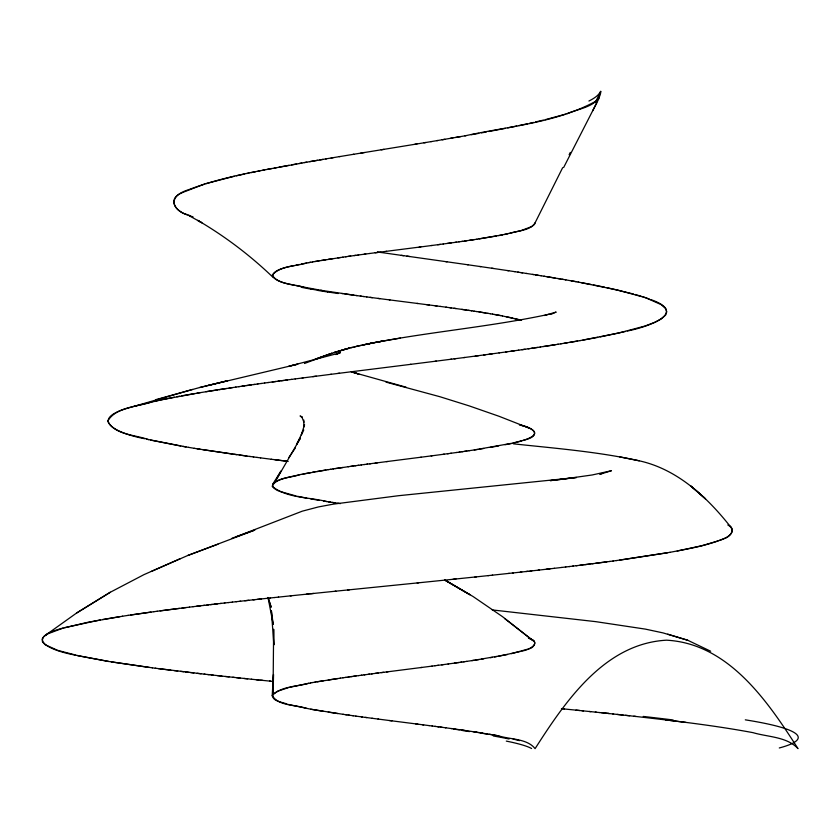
<?xml version="1.0" encoding="UTF-8"?>
<svg xmlns="http://www.w3.org/2000/svg" width="840" height="840" viewBox="0 0 840 840"><rect width="100%" height="100%" fill="white"/><g stroke="black" fill="none" stroke-linecap="round" stroke-linejoin="round"><path stroke-width="1.26" d="M273.546 674.615L273.042 694.145C270.27 701.012 282.796 702.135 287.049 704.088M303.86 420.084L303.796 426.972L304.553 424.757M272.192 696.087L273.42 674.52M562.674 167.653L535.091 222.821C530.156 230.895 517.86 230.507 509.649 233.415M535.091 222.821L534.503 224.406L531.899 226.517L520.621 230.748L501.921 234.98L476.679 239.253M304.5 424.841L301.287 434.858L303.765 429.996M569.131 154.749L570.308 152.397M595.539 101.934L600.821 91.371C599.781 106.596 578.172 108.581 567.01 113.736M592.641 110.859L599.267 97.944M563.63 167.538L596.778 102.764M302.589 432.149L296.499 444.549L300.489 438.018L274.764 482.402L280.959 471.062L272.601 484.407M288.771 457.653L295.481 447.762M45.644 635.135L76.598 613.022L110.261 592.263L143.934 574.654L180.39 558.611M595.833 101.231C555.849 122.987 508.736 126.273 464.888 135.849M335.843 354.554L340.305 352.558L336.378 354.197M76.598 613.022L110.261 592.263M182.353 192.696C166.751 198.46 175.182 211.712 187.32 214.609M550.756 314.433L556.175 312.06L544.362 315.514M183.204 192.245L204.54 184.023M338.069 353.556L340.305 352.558M151.347 571.421L187.761 555.492L254.856 530.072L232.092 538.188M528.224 648.911C534.135 648.365 538.073 641.004 530.618 639.082M304.447 363.489L331.989 353.252L314.958 359.3L329.312 354.092L345.807 349.083M669.795 552.363C687.981 548.846 706.556 545.885 723.723 538.671C730.159 537.39 736.512 528.769 728.144 525.01M719.292 540.509C724.71 538.923 737.436 533.001 729.939 526.344M236.323 536.697L302.284 511.171L318.476 506.919L333.428 504.126L398.444 495.716L576.45 477.509L550.316 480.627L564.669 478.937M187.761 555.492L217.959 544.215M599.897 474.233L602.805 473.161M527.163 649.309L511.319 653.688M718.095 540.95L701.673 545.769L677.198 551.009M339.087 353.105L288.887 366.261L297.801 364.182L199.7 387.513L155.516 399.735M522.963 440.391C542.945 435.981 533.894 427.298 519.404 424.882M600.18 474.212L611.447 470.726L592.2 474.968L562.37 479.199M342.248 350.07L333.869 352.611L349.766 348.033L347.582 348.6M565.509 114.188L545.212 119.669M521.808 651.063C529.242 650.107 542.84 642.464 528.476 638.138M206.052 183.572L234.339 176.264M122.577 616.224L88.211 622.199L62.968 628.131L47.87 633.801L43.774 636.636L42.157 639.062L42.483 641.897L45.171 644.711L57.582 650.328L79.002 655.925L108.854 661.49M63.063 628.1C21.567 638.663 51.954 650.937 75.127 655.063M134.19 406.308L161.49 399.745L200.309 392.616M521.535 440.811L512.946 443.006M343.739 349.65L346.574 348.873M64.502 627.7L100.306 619.92M192.486 389.445L131.114 407.211C85.05 419.507 118.608 433.829 144.638 438.711M308.69 683.267C296.772 686.731 281.369 686.165 272.276 695.436C277.872 706.135 296.32 704.707 306.726 708.466M344.316 349.493L348.579 348.348L347.812 348.548M288.393 687.655L277.841 691.131L273.042 694.145L273.641 629.212L273.861 644.931L271.373 610.68L273.221 624.404L268.107 597.944M520.285 651.494L498.603 656.25M349.167 348.191L348.369 348.401L352.38 347.372M351.068 347.707L352.17 347.424M627.365 330.992C643.734 327.947 690.9 313.404 650.559 299.502M289.8 687.288L310.695 682.909M351.887 347.498L353.252 347.161M353.682 347.056L354.564 346.846M199.7 387.513L227.588 380.73L208.078 385.455M543.344 120.12L535.595 121.947M354.344 346.899L356.36 346.416M625.496 331.454L600.106 336.935M354.774 346.794L360.98 345.366M294.346 265.545C265.776 270.721 265.776 280.077 294.346 285.264M358.207 345.996L356.8 346.311L373.558 342.794L361.914 345.167M152.208 401.751C137.771 406.969 116.162 406.665 107.688 421.134C114.828 434.994 135.314 434.731 148.523 439.625M533.589 122.409L529.515 123.323M236.355 175.812L244.65 173.985M549.224 314.223C490.77 326.802 430.973 331.653 372.288 343.046L382.746 341.061M295.964 265.178L299.355 264.453M154.287 401.289L174.426 397.183M511.319 443.373L474.275 449.946M527.436 123.774L518.899 125.601M246.792 173.523L248.955 173.072M299.355 474.768C290.776 477.929 276.843 477.152 272.223 486.087M251.139 172.609L255.581 171.707M516.705 126.063L507.707 127.88M507.927 233.772L504.346 234.507M363.825 344.747L373.558 342.794M301.13 474.411C295.817 475.976 258.657 481.383 278.271 490.833M507.528 654.507L475.314 660.103M504.987 444.707C512.967 443.499 552.457 435.445 525.2 426.605M257.838 171.245L260.116 170.793M301.024 474.432L328.241 469.655M301.308 264.043L312.743 261.891M262.416 170.331L264.736 169.88M505.407 128.341L488.744 131.534M302.946 474.044L310.695 472.584M367.899 343.906L378.042 341.922M267.078 169.417L271.824 168.504M306.726 262.983C295.481 266.406 280.235 265.724 272.202 275.142C278.407 284.844 293.853 283.868 304.006 287.301M502.478 234.875L498.603 235.599M597.744 337.386L582.855 340.127M274.229 168.053L276.644 167.591M279.09 167.139L289.023 165.312M176.873 396.721L179.603 396.218M481.331 132.909L486.286 131.995M308.69 262.626L310.695 262.259M498.603 445.925L490.319 447.384M478.821 133.361L471.209 134.726M181.828 395.808L194.859 393.53M291.554 164.85L296.656 163.947M496.598 235.966L479.042 238.886M310.495 682.941L312.911 682.51M494.54 656.975L496.598 656.618M299.24 163.485L301.822 163.034M383.366 341.019L378.882 341.817L400.355 338.111M670.068 552.321L616.319 560.585M306.757 162.162C267.026 169.754 226.412 175.308 188.444 189.767C166.677 196.382 171.454 211.019 190.869 216.059M466.053 135.639L436.8 140.668M579.978 340.631L618.408 333.113L644.868 326.067L654.99 322.256L661.227 318.969L665.585 315.126L666.76 311.819L665.543 308.5L661.133 304.605L645.509 297.675L617.516 290.01L578.151 282.051M312.417 472.269L314.885 471.839M304.427 162.572L323.022 159.38M455.584 137.466L460.845 136.553M312.522 261.933L342.941 257.145M580.251 340.578L563.966 343.319M102.617 619.51L119.952 616.634M667.601 552.751L619.668 560.123M312.743 682.542L315.389 682.08M309.677 161.658L317.646 160.293M450.272 138.38L452.939 137.928M577.626 341.04L569.52 342.405M442.218 139.755L444.917 139.293M314.832 261.524L319.147 260.799M314.832 682.175L340.421 678.153M490.319 657.71L492.45 657.342M319.851 159.915L326.519 158.791M325.721 158.917L333.249 157.657M316.974 471.481L325.909 470.022M316.974 681.807L323.62 680.715M331.149 158.004L340.053 156.524M423.948 142.81L431.351 141.582M430.909 141.655L437.819 140.49M196.907 393.183L226.38 388.51M339.37 156.639L353.819 154.256M414.792 144.312L425.859 142.485M353.199 154.361L364.371 152.534M360.769 153.122L416.966 143.955M567.347 342.772L560.784 343.833M381.203 149.793L384.006 149.341M321.363 260.432L325.909 259.697M205.895 391.703L217.423 389.876M557.445 344.369L561.151 343.781M483.661 448.487L479.042 449.211M481.373 659.169L483.661 658.801M558.296 344.232L547.197 345.965M555.408 344.694L540.183 347.025M328.241 259.34L333.018 258.605M328.062 469.686L330.855 469.256M122.283 616.266L128.247 615.352M328.241 679.98L337.921 678.521M479.042 659.537L466.599 661.395M219.009 389.634L235.924 387.082M543.596 346.51L546.588 346.059M477.561 449.442L468.951 450.733M476.983 239.201L461.78 241.447M330.614 469.298L333.69 468.825M474.275 239.621L469.371 240.345M229.058 388.101L232.47 387.597M540.572 346.973L531.342 348.338M333.018 468.93L348.558 466.673M127.964 615.395L153.993 611.678M471.839 660.629L474.275 660.261M534.45 347.886L537.527 347.424M335.454 468.562L342.941 467.471M130.704 614.985L150.969 612.098M337.921 257.88L340.421 257.512M235.589 387.135L239.421 386.579M528.224 348.8L533.043 348.096M469.371 450.671L461.78 451.763M464.342 241.08L466.872 240.713M238.707 386.683L251.444 384.856M241.857 386.221L245.028 385.77M521.892 349.713L525.073 349.251M529.42 348.621L518.375 350.217M464.342 451.406L466.872 451.038M340.116 678.206L343.098 677.775M463.617 661.825L466.872 661.364M342.741 257.177L346.447 256.651M246.498 385.56L254.688 384.394M342.941 677.796L346.122 677.345M460.582 662.256L464.342 661.731M345.503 256.778L356.003 255.318M458.923 241.847L462.661 241.322M510.856 351.267L514.626 350.742M518.7 350.165L505.68 351.992M459.197 452.13L462.998 451.594M345.503 677.428L349.178 676.914M457.517 662.697L461.78 662.088M348.086 256.41L350.7 256.053M455.123 242.372L459.197 241.804M253.701 384.542L257.954 383.943M257.355 384.027L261.24 383.481M348.086 466.736L356.003 465.644M456.582 452.498L459.963 452.025M348.086 677.061L352.275 676.484M454.409 663.127L459.197 662.456M443.173 243.999L456.582 242.172M261.03 383.512L264.736 382.998M264.548 383.03L268.475 382.494M499.044 352.905L507.066 351.803M350.7 466.379L353.336 466.011M450.629 453.317L456.887 452.456M350.7 676.694L358.68 675.601M353.336 676.337L356.003 675.969M456.582 662.823L448.098 663.989M354.029 255.591L358.68 254.951M447.394 243.432L451.28 242.907M267.876 382.568L279.836 380.951M272.233 381.98L276.024 381.465M499.391 352.853L483.777 354.963M354.774 465.812L358.68 465.276M447.447 453.747L451.29 453.233M612.948 561.036L616.508 560.553M357.903 255.066L365.768 254.006M277.977 381.203L283.668 380.447M488.943 354.27L492.334 353.819M357.924 465.381L361.389 464.909M361.116 464.951L364.329 464.52M443.173 454.325L448.602 453.59M153.835 611.699L157.227 611.247M609.536 561.498L613.326 560.984M358.575 675.612L361.767 675.182M361.389 675.234L364.98 674.751M441.672 664.85L448.602 663.915M364.119 254.226L369.757 253.481M437.661 244.734L440.423 244.367M443.457 243.957L431.424 245.543M281.379 380.751L287.532 379.932M284.802 380.289L291.701 379.376M475.23 356.097L478.685 355.645M485.541 354.732L463.785 357.599M364.119 464.552L367.574 464.09M366.86 464.184L370.839 463.659M444.245 454.178L431.183 455.899M157.059 611.268L186.144 607.541M160.167 610.848L179.466 608.37M610.102 561.414L595.518 563.315M364.119 674.867L369.621 674.142M437.661 665.375L443.173 664.65M369.621 253.491L386.484 251.307M291.417 379.418L295.323 378.903M295.176 378.924L303.209 377.874M369.621 463.817L377.433 462.798M606.858 561.845L591.927 563.776M368.235 674.321L372.404 673.775M371.501 673.89L378.105 673.029M434.889 665.742L438.428 665.28M431.855 666.141L435.151 665.711M375.197 252.767L378 252.399M419.149 247.139L432.096 245.459M302.169 378.01L331.359 374.262M450.649 359.3L455.679 358.649M454.199 358.838L464.782 357.473M375.197 463.092L387.44 461.507M420.798 457.244L432.096 455.784M375.197 673.407L383.649 672.315M381.433 672.599L388.122 671.738M420.798 667.569L432.096 666.11M386.032 251.359L420.798 246.918M312.753 376.635L316.312 376.183M435.151 361.274L451.594 359.173M386.484 461.622L421.187 457.191M386.484 671.948L421.869 667.433M330.635 374.356L339.538 373.233M337.858 373.443L410.949 364.319M410.235 364.403L436.328 361.116M590.1 564.008L576.177 565.73M593.513 563.577L584.63 564.69M182.007 608.045L189.525 607.121M579.695 565.299L583.191 564.869M189.42 607.142L193.168 606.679M192.948 606.711L200.781 605.766M569.037 566.591L573.437 566.055M572.618 566.16L577.206 565.603M196.382 606.291L204.635 605.315M565.425 567.021L569.635 566.517M203.353 605.462L208.509 604.852M206.882 605.042L212.425 604.401M561.95 567.43L554.138 568.344M561.792 567.441L565.813 566.969M210.43 604.632L221.246 603.383M214.011 604.212L217.623 603.803M554.452 568.302L538.178 570.171M220.343 603.488L224.9 602.962M224.343 603.025L228.585 602.553M546.21 569.258L550.19 568.796M228.375 602.574L232.428 602.112M232.291 602.133L236.513 601.661M530.04 571.074L539.48 570.024M236.019 601.713L240.618 601.199M239.768 601.293L254.972 599.634M520.275 572.155L528.014 571.305M525.924 571.536L531.856 570.875M244.755 600.747L248.903 600.296M253.082 599.833L270.501 597.954M508.515 573.437L513.461 572.901M512.452 573.017L521.798 571.988M257.292 599.382L261.513 598.92M270.018 598.006L274.428 597.534M492.24 575.19L509.261 573.363M274.302 597.555L278.607 597.093M278.376 597.125L291.627 595.728M474.925 577.017L488.586 575.578M487.945 575.642L492.597 575.148M290.315 595.865L309.204 593.901M306.432 594.184L313.625 593.439M452.939 579.296L476.448 576.849M310.495 593.764L335.927 591.161M335.108 591.245L349.409 589.796M417.175 582.95L455.973 578.981M347.529 589.985L418.604 582.803M561.446 708.698L564.501 708.992M575.957 710.136L579.726 710.514M563.755 708.918L583.506 710.903M269.577 681.082L273.137 681.44M513.418 443.835C555.471 448.361 597.817 451.679 639.208 460.803C677.807 469.276 707.921 497.9 731.535 528.066M589.176 711.48L596.452 712.226M581.973 710.745L590.919 711.659M260.589 680.169L270.554 681.177M256.137 679.707L262.836 680.4M595.34 712.121L599.938 712.593M251.402 679.224L259.003 680.001M251.706 679.255L232.775 677.26M492.251 609.924L595.854 621.663L645.383 629.118L663.023 632.898L687.74 640.259L710.672 651.231M609.273 713.57L599.75 712.572M243.894 678.437L247.643 678.836M236.46 677.659L240.167 678.048M617.033 714.399L635.933 716.468M612.759 713.937L623.101 715.061M608.454 713.486L613.62 714.032M234.308 677.428L217.423 675.601M225.477 676.484L229.121 676.872M221.865 676.085L211.176 674.909M625.475 715.312L629.643 715.764M633.78 716.226C673.649 720.773 713.57 725.308 753.029 732.659C767.802 737.048 787.028 736.67 798 748.629C767.645 701.222 728.5 643.524 666.55 640.185C604.59 643.524 565.457 701.222 535.091 748.629C527.027 738.413 510.31 739.578 498.603 735.851M207.659 674.52L213.287 675.15M204.172 674.121L209.181 674.688M205.118 674.236L155.284 668.22M197.106 673.323L201.096 673.775M190.491 672.557L193.872 672.945M185.367 671.948L189.242 672.409M180.527 671.37L183.823 671.769M665.522 719.88L685.976 722.421M173.996 670.582L177.744 671.034M288.204 461.381L278.995 460.236M282.765 460.709L286.577 461.181M170.825 670.194L158.329 668.609M282.082 460.625L271.246 459.249M389.33 299.869L417.953 303.524M274.827 459.711L278.439 460.163M389.33 720.51L417.953 724.164M416.987 303.397L436.947 305.981M378 298.41L389.97 299.954M426.468 304.616L429.293 304.983M271.509 459.291L260.495 457.863M422.352 724.731L429.293 725.624M378 719.05L391.976 720.856M415.622 723.87L423.644 724.899M370.02 297.36L379.921 298.651M256.872 457.391L260.642 457.884M152.271 667.821L155.894 668.294M429.019 725.592L432.327 726.023M432.096 725.991L435.614 726.453M371.973 718.263L378.578 719.124M434.889 305.707L440.423 306.443M366.755 296.93L372.404 297.675M253.281 456.918L257.156 457.433M152.407 667.842L108.623 661.448L77.154 655.515M437.661 726.726L442.134 727.314M434.889 726.359L438.89 726.884M365.442 717.402L372.404 718.326M440.213 306.411L446.659 307.272M363.52 296.499L366.86 296.951M360.318 296.069L364.119 296.583M249.722 456.435L253.701 456.971M250.278 456.519L239.222 455.007M149.289 667.433L111.29 661.889M440.423 727.083L445.893 727.818M361.389 716.867L366.86 717.591M445.893 307.167L451.29 307.902M356.003 295.481L361.389 296.216M246.887 456.057L202.766 449.673M445.368 727.745L451.731 728.606M355.856 716.111L362.219 716.972M449.841 307.703L456.12 308.564M357.137 295.638L321.363 290.377L295.964 285.631M453.274 728.816L454.818 729.036M451.29 728.543L461.78 730.013M352.727 715.68L356.003 716.131M453.947 308.269L469.371 310.454M353.997 295.207L344.736 293.916M233.615 454.23L236.891 454.692M348.086 715.04L353.336 715.764M406.875 256.137L447.038 261.807M401.279 255.35L409.616 256.526M232.386 454.062L197.022 448.76M345.503 714.672L349.619 715.25M445.683 261.618L468.143 264.81M380.531 252.399L403.641 255.685M461.78 309.362L466.872 310.096M461.013 729.897L464.342 730.37M342.941 714.304L346.553 714.819M467.565 264.726L480.827 266.637M377.433 251.958L381.181 252.494M341.733 293.486L343.235 293.695M462.609 730.128L475.902 732.081M343.529 714.389L310.832 709.223L288.393 704.445M479.714 266.48L493.343 268.464M337.921 503.255L340.421 503.622M491.683 268.223L508.725 270.743M468.227 310.286L471.839 310.821M338.184 503.296L332.409 502.435M337.921 713.58L328.241 712.121M471.146 310.716L474.275 311.189M335.454 502.887L323.62 501.06M472.868 731.619L473.981 731.787M507.35 270.543L515.025 271.698M517.776 272.118L522.596 272.853M514.773 271.656L518.826 272.276M474.033 311.147L476.868 311.577M474.275 731.829L498.792 735.882M520.769 272.57L526.68 273.483M476.679 311.556L488.135 313.373M328.241 501.795L330.614 502.163M526.344 273.431L533.726 274.586M479.042 311.913L485.919 313.016M478.957 732.543L482.024 733.026M532.529 274.397L541.159 275.772M326.812 501.564C308.973 497.06 287.165 498.257 272.328 486.486M535.427 274.858L538.303 275.31M200.329 449.284L194.208 448.298M540.971 275.741L544.551 276.308M323.62 711.385L310.695 709.191M546.819 276.685L555.125 278.05M543.995 276.224L563.231 279.416M320.764 290.272L321.962 290.472M194.376 448.329L188.58 447.363M487.694 313.299L490.319 313.74M319.147 500.336L310.695 498.876M557.855 278.502L560.553 278.964M188.696 447.384L182.963 446.407M489.374 734.234L496.556 735.473M561.865 279.185L565.887 279.877M490.266 313.74L492.786 314.171M185.997 446.933L146.601 439.183M565.204 279.762L578.771 282.156M492.45 314.108L502.478 315.935M571.116 280.791L576.25 281.705M180.726 446.019L150.538 440.087M494.54 314.475L500.556 315.567M581.27 282.618L590.972 284.445M306.726 498.141L297.633 496.314M502.247 315.893L521.535 320.313M593.324 284.897L604.601 287.175M619.668 456.866L639.208 460.803M506.163 316.659L512.946 318.129M606.784 287.637L633.497 294.021M295.964 495.947L279.237 491.232M514.437 318.476L521.125 320.197M386.012 382.127L439.866 396.711L469.098 405.856L499.065 416.294L529.221 428.127M406.108 387.198L351.246 371.847L358.953 374.147L352.076 371.816M520.244 425.114L523.961 426.206M635.135 294.483L641.298 296.31M667.737 634.169L687.74 640.259M642.779 296.772L649.288 299.019M191.814 216.436L193.032 216.888M190.628 215.975L188.381 215.061M302.369 416.945L300.08 415.957L302.096 417.554L303.923 422.205M529.011 638.358L529.841 638.726M189.409 215.859L201.873 222.768L197.715 220.353C225.089 236.345 250.52 255.644 273.346 277.631M445.515 580.303L469.959 594.741L444.654 579.999L473.025 596.495L502.467 616.634L531.888 639.765M728.101 524.979L729.383 525.893M504.556 618.471L534.366 641.707M267.876 597.45L271.205 607.194L268.212 597.891M506.31 741.101A133.928 15.046 3.3 0 1 531.615 748.524M745.3 719.838A393.078 34.535 0.4 0 1 779.289 747.968M600.526 91.371A204.55 34.545 -1.8 0 1 588.924 101.02M643.22 716.436A375.186 20.853 4.1 0 1 673.145 719.964M601.178 712.593A294.63 12.831 4.6 0 1 608.538 713.37M310.632 289.065A141.572 13.356 4.8 0 1 301.224 287.28M318.181 290.294A117.548 10.069 5.3 0 1 310.81 289.012M327.673 292.005A150.444 11.582 5.8 0 1 317.909 290.441M338.237 293.538A125.297 8.61 6.1 0 1 327.663 291.931M453.401 729.057A111.542 5.807 6.6 0 1 459.438 729.887M462.63 730.59A191.594 11.403 6.4 0 1 469.539 731.598M475.398 732.081A79.769 5.471 6.1 0 1 478.433 732.543M480.69 733.047A154.234 12.222 5.7 0 1 487.998 734.223M493.343 735.976A136.311 12.894 4.8 0 1 509.114 739M513.051 739.074A131.261 14.186 3.8 0 1 519.435 740.649M703.731 497.269L690.9 486.056L705.59 498.96L703.731 497.269"/></g></svg>
